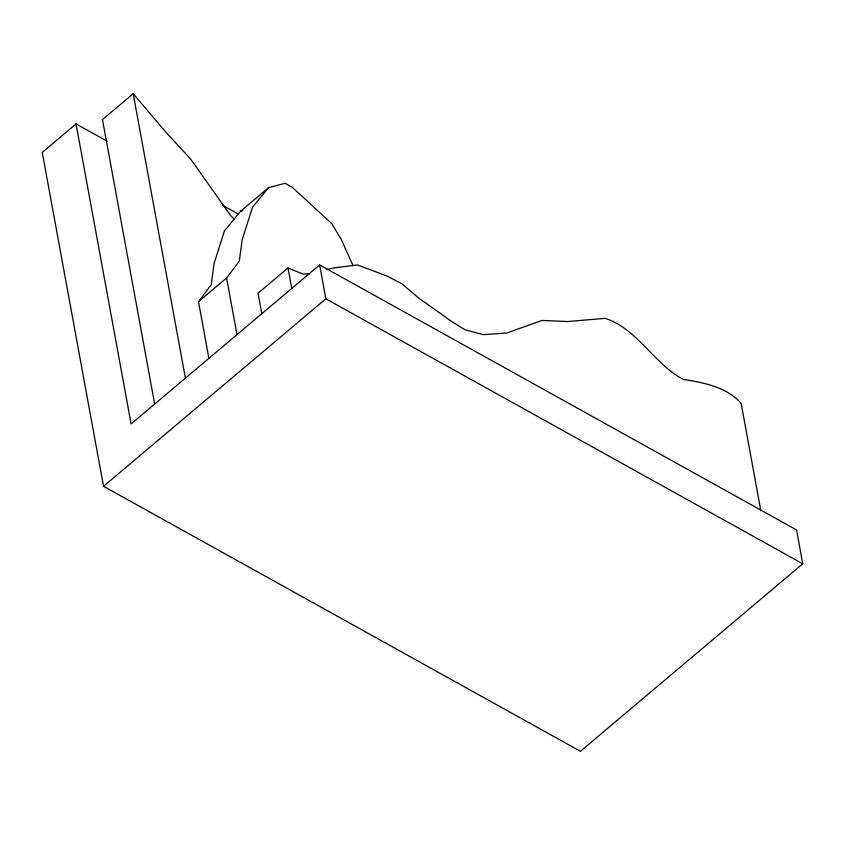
<?xml version="1.0" encoding="UTF-8"?>
<svg xmlns="http://www.w3.org/2000/svg" width="845" height="845" viewBox="0 0 845 845"><rect width="100%" height="100%" fill="white"/><g stroke="black" fill="none" stroke-linecap="round" stroke-linejoin="round"><path stroke-width="1.27" d="M208.895 358.333L198.501 301.676L211.208 284.733L214.112 263.408L224.453 230.854L240.54 211.313L268.625 187.632L285.166 183.27L292.349 187.368L331.832 223.767L340.926 238.829L353.115 265.731M198.501 301.676L226.587 277.984L239.293 261.052L242.198 239.716L252.549 207.162L268.625 187.632M76.05 123.898L42.25 152.406L103.534 486.297L580.43 751.3L802.75 563.795L796.539 529.931L319.642 264.929L131.112 423.936L76.05 123.898L107.146 141.178M234.329 219.098L230.674 215.644L190.484 158.849L166.064 132.422L133.193 93.7L102.477 119.61L154.677 404.058M309.323 273.695L303.207 274.15L288.018 267.939L258.031 293.236L261.792 313.727M103.534 486.297L325.853 298.803L319.642 264.929M240.54 211.313L242.895 210.627M326.36 269.756L333.659 267.876L357.583 264.971L386.281 275.734L401.924 283.804L418.697 298.031L451.452 321.332L464.919 329.751L483.329 334.652L506.905 332.983L541.951 320.445L567.639 321.544L605.252 318.343C637.89 329.191 653.724 363.762 683.278 379.437C703.991 382.616 726.647 386.968 741.139 403.403L760.838 510.75M222.341 205.187L238.47 214.155M325.853 298.803L802.75 563.795M288.018 267.939L291.779 288.43M226.587 277.984L236.98 334.641M133.193 93.7L185.404 378.148"/></g></svg>
